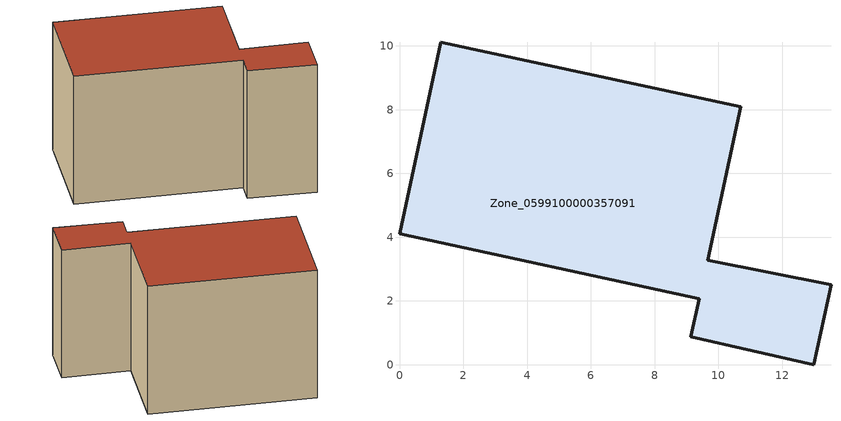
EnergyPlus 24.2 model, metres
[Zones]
Zone_0599100000357091
 floor ground (C_G): 13.53,2.5 13,0 9.14,0.88 9.4,2.07 0,4.1 1.29,10.11 10.7,8.09 9.66,3.27 z0
 wall outside (C_F): 13,0 13.53,2.5 9.66,3.27 10.7,8.09 1.29,10.11 0,4.1 9.4,2.07 9.14,0.88 13,0 z0:8.21
 roof outside (C_R): 13.53,2.5 9.66,3.27 10.7,8.09 1.29,10.11 0,4.1 9.4,2.07 9.14,0.88 13,0 z8.21
[BUILDING]
Pand.0599100000357091: North Axis=0; Terrain=City; Loads Convergence Tolerance Value=0.04; Temperature Convergence Tolerance Value=0.4; Solar Distribution=FullExterior; Maximum Number of Warmup Days=25; Minimum Number of Warmup Days=1
[Site:Location]
Rotterdam.The.Hague.AP_ZH_NLD Design_Conditions: Latitude=51.96; Longitude=4.45; Time Zone=1; Elevation=-4.5
[SITE:GROUNDTEMPERATURE:BUILDINGSURFACE]
18, 18, 18, 18, 18, 18, 18, 18, 18, 18, 18, 18
[MATERIAL] Thermal Absorptance=0.9; Solar Absorptance=0.7; Visible Absorptance=0.7
Name | Roughness | Thickness | Conductivity | Density | Specific Heat
G.TI.1992-2005 | MediumSmooth | 0.15 | 0.06 | 540 | 1210
F.TI.1992-2005 | Rough | 0.3 | 0.12 | 1920 | 840
R.TI.1992-2005 | MediumRough | 0.2 | 0.08 | 1500 | 1000
[CONSTRUCTION]
C_G: G.TI.1992-2005
C_F: F.TI.1992-2005
C_R: R.TI.1992-2005
[ZONE]
Zone_0599100000357091: Type=1; Multiplier=1; Ceiling Height=Autocalculate; Volume=Autocalculate; Floor Area=autocalculate; Part of Total Floor Area=Yes
[ZONEINFILTRATION:DESIGNFLOWRATE]
Infil_Zone_0599100000357091: Zone or ZoneList or Space or SpaceList=Zone_0599100000357091; Schedule=AlwaysOn; Design Flow Rate Calculation Method=Flow/Area; Flow Rate per Floor Area=0.0015; Constant Term Coefficient=1; Temperature Term Coefficient=0; Velocity Term Coefficient=0; Velocity Squared Term Coefficient=0
[HVACTEMPLATE:ZONE:IDEALLOADSAIRSYSTEM]
Zone_0599100000357091: Maximum Heating Supply Air Temperature=50; Minimum Cooling Supply Air Temperature=13; Maximum Heating Supply Air Humidity Ratio=0.0156; Minimum Cooling Supply Air Humidity Ratio=0.0077; Heating Limit=NoLimit; Cooling Limit=NoLimit; Dehumidification Control Type=ConstantSensibleHeatRatio; Cooling Sensible Heat Ratio=0.7; Dehumidification Setpoint=60; Humidification Control Type=None; Humidification Setpoint=30; Outdoor Air Method=None; Outdoor Air Flow Rate per Person=0.00944; Outdoor Air Flow Rate per Zone Floor Area=0; Outdoor Air Flow Rate per Zone=0; Demand Controlled Ventilation Type=None; Outdoor Air Economizer Type=NoEconomizer; Heat Recovery Type=None; Sensible Heat Recovery Effectiveness=0.7; Latent Heat Recovery Effectiveness=0.65
[ZONECONTROL:THERMOSTAT]
ThermostatControl_Zone_0599100000357091: Zone or ZoneList=Zone_0599100000357091; Control Type Schedule=DualSetpointControlType; Control 1=Thermostat_Zone_0599100000357091; Temperature Difference Between Cutout And Setpoint=0
[THERMOSTATSETPOINT:DUALSETPOINT]
Thermostat_Zone_0599100000357091: Heating Setpoint Temperature Schedule=HeatingSetpoint_Zone_0599100000357091; Cooling Setpoint Temperature Schedule=CoolingSetpoint_Zone_0599100000357091
[SCHEDULE:COMPACT]
HeatingSetpoint_Zone_0599100000357091: Through: 12/31, For: AllDays, Until: 24:00, 21
CoolingSetpoint_Zone_0599100000357091: Through: 12/31, For: AllDays, Until: 24:00, 24
DualSetpointControlType: Through: 12/31, For: AllDays, Until: 24:00, 4
AlwaysOn: Through: 12/31, For: AllDays, Until: 24:00, 1
